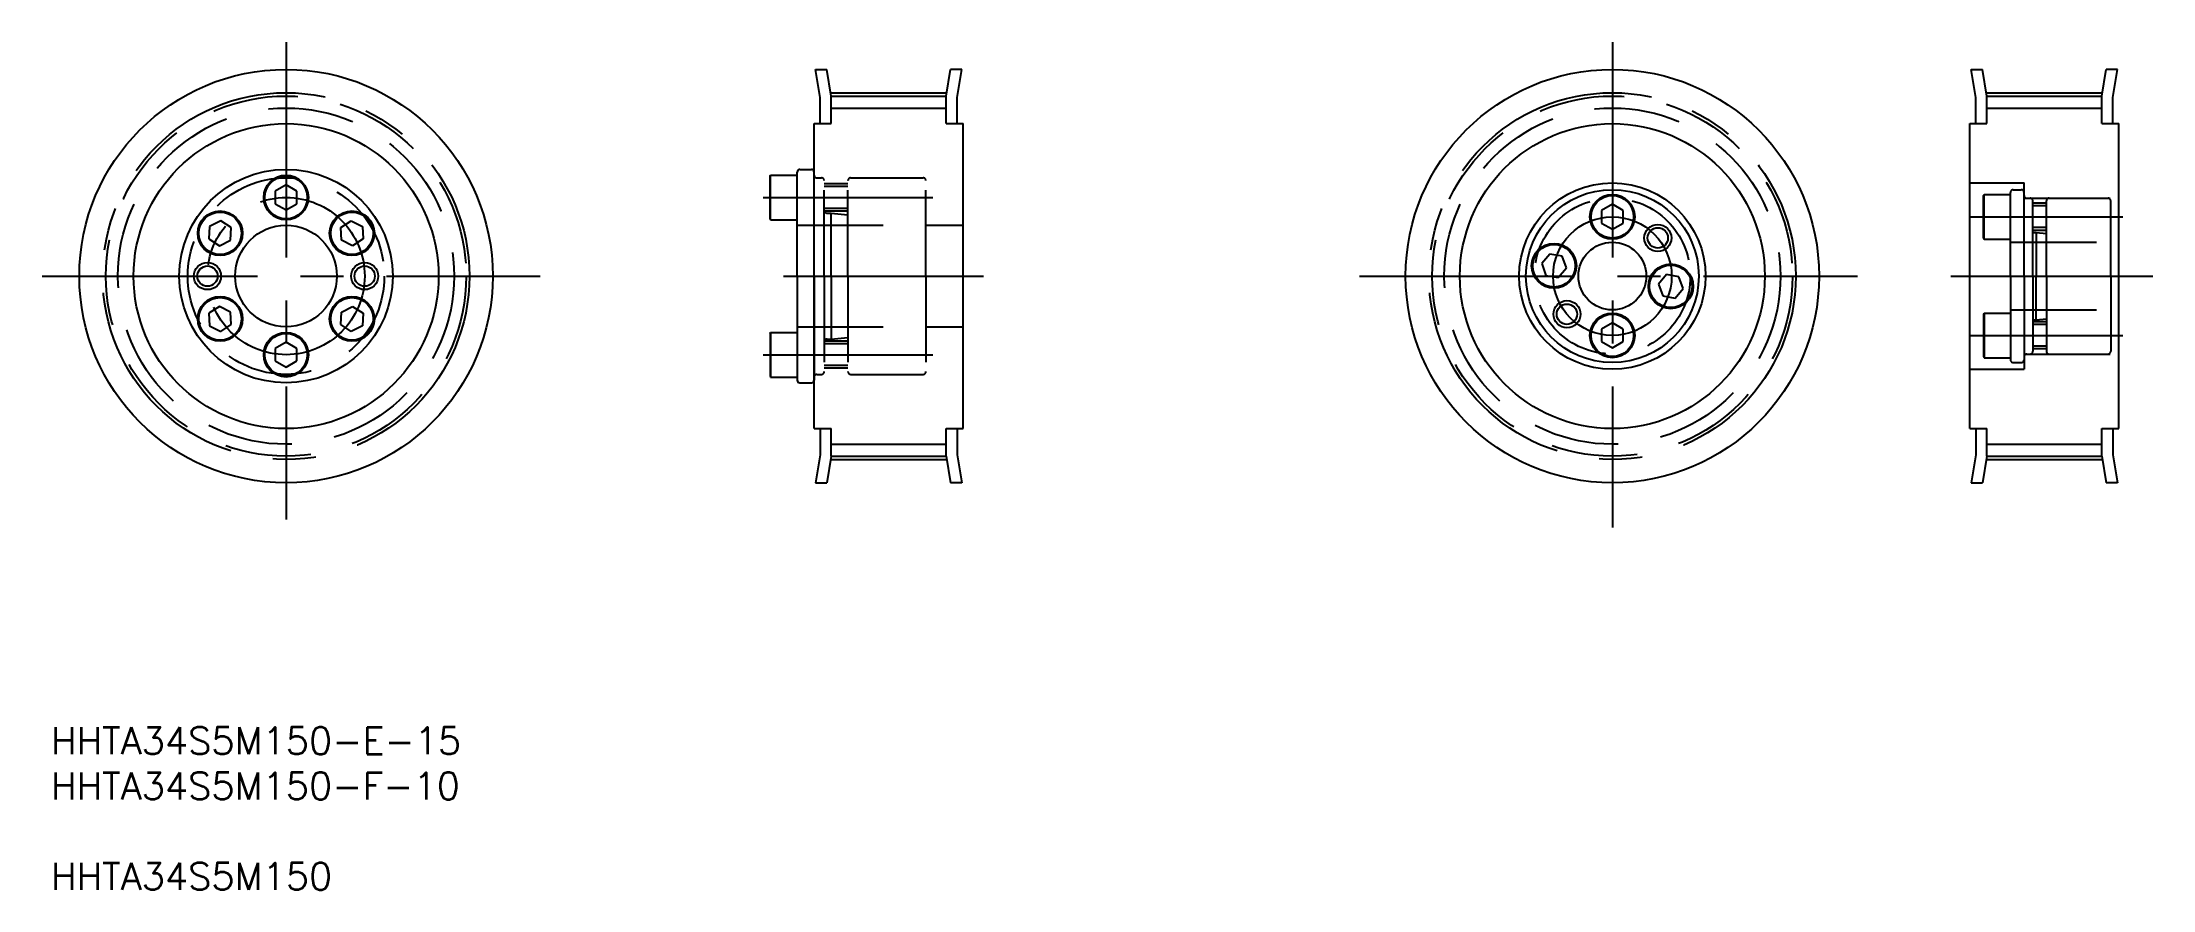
# Model space of a CAD drawing. Extents: x 14 to 325, y 12 to 137.
import ezdxf

# ---------------------------------------------------------------- set-up
doc = ezdxf.new("R2010")
doc.units = 0
doc.header["$PDMODE"] = 1
doc.linetypes.add('CENTER', pattern=[50.8, 31.75, -6.35, 6.35, -6.35])
doc.linetypes.add('DASHED', pattern=[19.05, 12.7, -6.35])
doc.layers.get('0').update_dxf_attribs({"linetype": 'CONTINUOUS'})
doc.layers.add('CENTER', color=1, linetype='CENTER')
doc.styles.add('MISUMI', font='txt.shx')

# ---------------------------------------------------------------- blocks, each defined once
blk = doc.blocks.new('*U5')
at = {"color": 7, "linetype": 'CONTINUOUS', "style": 'MISUMI'}
for s, p in [('HHTA34S5M150-E-15', (15.05, 31.56)), ('HHTA34S5M150-F-10', (15.05, 24.9)), ('HHTA34S5M150', (15.05, 11.56))]:
    blk.add_text(s, height=4, dxfattribs=at).set_placement(p)

msp = doc.modelspace()

# ---------------------------------------------------------------- linework, layer by layer
at = {"color": 7, "linetype": 'CONTINUOUS'}
for p, q in [((128.54, 128.51), (127.86, 132.64)), ((127.86, 132.64), (129.51, 132.64)), ((130.14, 128.72), (129.51, 132.64)), ((147.14, 128.72), (147.76, 132.64)), ((149.42, 132.64), (147.76, 132.64)), ((148.74, 128.51), (149.42, 132.64)), ((299.07, 128.51), (298.39, 132.64)), ((298.39, 132.64), (300.05, 132.64)), ((300.67, 128.72), (300.05, 132.64)), ((317.67, 128.72), (318.3, 132.64)), ((319.95, 132.64), (318.3, 132.64)), ((319.27, 128.51), (319.95, 132.64)), ((128.54, 124.64), (128.54, 128.51)), ((130.14, 124.64), (130.14, 128.72)), ((130.14, 128.72), (147.14, 128.72)), ((147.14, 124.64), (147.14, 128.72)), ((148.74, 124.64), (148.74, 128.51)), ((299.07, 124.64), (299.07, 128.51)), ((300.67, 124.64), (300.67, 128.72)), ((300.67, 128.72), (317.67, 128.72)), ((317.67, 124.64), (317.67, 128.72)), ((319.27, 124.64), (319.27, 128.51)), ((127.64, 79.64), (127.64, 124.64)), ((127.64, 124.64), (130.14, 124.64)), ((147.14, 124.64), (149.64, 124.64)), ((149.64, 79.64), (149.64, 124.64)), ((298.17, 79.64), (298.17, 124.64)), ((298.17, 124.64), (300.67, 124.64)), ((317.67, 124.64), (320.17, 124.64)), ((320.17, 79.64), (320.17, 124.64)), ((49.73, 115.59), (48.13, 114.67)), ((51.33, 114.67), (49.73, 115.59)), ((121.14, 116.88), (121.23, 117.04)), ((121.14, 110.61), (121.14, 116.88)), ((121.23, 110.44), (121.23, 117.04)), ((121.23, 117.04), (125.14, 117.04)), ((125.14, 102.14), (125.14, 117.49)), ((125.14, 110.44), (125.14, 117.04)), ((125.14, 111.74), (125.14, 115.74)), ((125.54, 117.89), (127.24, 117.89)), ((127.64, 102.14), (127.64, 117.49)), ((48.13, 114.67), (48.13, 112.82)), ((48.13, 112.82), (49.73, 111.9)), ((49.73, 111.9), (51.33, 112.82)), ((50.53, 115.13), (50.53, 115.13)), ((50.93, 114.9), (50.93, 114.9)), ((51.33, 112.82), (51.33, 114.67)), ((245.43, 112.74), (243.83, 111.82)), ((247.03, 111.82), (245.43, 112.74)), ((38.45, 109.47), (38.35, 107.62)), ((40.1, 110.31), (38.45, 109.47)), ((41.65, 109.3), (40.1, 110.31)), ((41.55, 107.46), (41.65, 109.3)), ((57.81, 109.3), (59.36, 110.31)), ((57.91, 107.46), (57.81, 109.3)), ((59.36, 110.31), (61.01, 109.47)), ((61.01, 109.47), (61.1, 107.62)), ((121.14, 110.61), (121.23, 110.44)), ((121.23, 110.44), (125.14, 110.44)), ((243.83, 111.82), (243.83, 109.97)), ((243.83, 109.97), (245.43, 109.05)), ((245.43, 109.05), (247.03, 109.97)), ((247.03, 109.97), (247.03, 111.82)), ((38.35, 107.62), (39.9, 106.62)), ((39.9, 106.62), (41.55, 107.46)), ((59.55, 106.62), (57.91, 107.46)), ((61.1, 107.62), (59.55, 106.62)), ((236.18, 105.4), (235, 103.98)), ((235, 103.98), (235.63, 102.25)), ((238, 105.08), (236.18, 105.4)), ((237.45, 101.93), (238.64, 103.34)), ((238.64, 103.34), (238, 105.08)), ((125.14, 102.14), (125.14, 86.79)), ((127.64, 102.14), (127.64, 86.79)), ((235.63, 102.25), (237.45, 101.93)), ((253.42, 102.36), (252.23, 100.95)), ((252.23, 100.95), (252.86, 99.21)), ((255.24, 102.04), (253.42, 102.36)), ((254.68, 98.89), (255.87, 100.3)), ((255.87, 100.3), (255.24, 102.04)), ((39.9, 97.67), (38.35, 96.67)), ((38.35, 96.67), (38.45, 94.82)), ((41.55, 96.83), (39.9, 97.67)), ((41.65, 94.99), (41.55, 96.83)), ((57.81, 94.99), (57.91, 96.83)), ((57.91, 96.83), (59.55, 97.67)), ((59.55, 97.67), (61.1, 96.67)), ((61.1, 96.67), (61.01, 94.82)), ((252.86, 99.21), (254.68, 98.89)), ((38.45, 94.82), (40.1, 93.98)), ((40.1, 93.98), (41.65, 94.99)), ((59.36, 93.98), (57.81, 94.99)), ((61.01, 94.82), (59.36, 93.98)), ((121.14, 93.68), (121.23, 93.84)), ((121.14, 93.68), (121.14, 87.41)), ((121.23, 93.84), (125.14, 93.84)), ((121.23, 93.84), (121.23, 87.24)), ((125.14, 93.84), (125.14, 87.24)), ((245.43, 95.24), (243.83, 94.32)), ((243.83, 94.32), (243.83, 92.47)), ((247.03, 94.32), (245.43, 95.24)), ((247.03, 92.47), (247.03, 94.32)), ((49.73, 92.39), (48.13, 91.47)), ((48.13, 91.47), (48.13, 89.62)), ((51.33, 91.47), (49.73, 92.39)), ((51.33, 89.62), (51.33, 91.47)), ((125.14, 92.54), (125.14, 88.54)), ((243.83, 92.47), (245.43, 91.55)), ((245.43, 91.55), (247.03, 92.47)), ((48.13, 89.62), (49.73, 88.7)), ((49.73, 88.7), (51.33, 89.62)), ((121.14, 87.41), (121.23, 87.24)), ((121.23, 87.24), (125.14, 87.24)), ((125.54, 86.39), (127.24, 86.39)), ((127.64, 79.64), (130.14, 79.64)), ((128.54, 79.64), (128.54, 75.78)), ((130.14, 75.57), (130.14, 79.64)), ((147.14, 75.57), (147.14, 79.64)), ((147.14, 79.64), (149.64, 79.64)), ((148.74, 79.64), (148.74, 75.78)), ((298.17, 79.64), (300.67, 79.64)), ((299.07, 79.64), (299.07, 75.78)), ((300.67, 75.57), (300.67, 79.64)), ((317.67, 75.57), (317.67, 79.64)), ((317.67, 79.64), (320.17, 79.64)), ((319.27, 79.64), (319.27, 75.78)), ((128.54, 75.78), (127.86, 71.64)), ((130.14, 75.57), (129.51, 71.64)), ((130.14, 75.57), (147.14, 75.57)), ((147.14, 75.57), (147.76, 71.64)), ((148.74, 75.78), (149.42, 71.64)), ((299.07, 75.78), (298.39, 71.64)), ((300.67, 75.57), (300.05, 71.64)), ((300.67, 75.57), (317.67, 75.57)), ((317.67, 75.57), (318.3, 71.64)), ((319.27, 75.78), (319.95, 71.64)), ((127.86, 71.64), (129.51, 71.64)), ((149.42, 71.64), (147.76, 71.64)), ((298.39, 71.64), (300.05, 71.64)), ((319.95, 71.64), (318.3, 71.64))]:
    msp.add_line(p, q, dxfattribs=at)
at = {"color": 3, "linetype": 'CONTINUOUS'}
for p, q in [((130.14, 126.95), (147.14, 126.95)), ((300.67, 126.95), (317.67, 126.95)), ((130.14, 77.34), (147.14, 77.34)), ((300.67, 77.34), (317.67, 77.34))]:
    msp.add_line(p, q, dxfattribs=at)
at = {"color": 3, "linetype": 'DASHED'}
for p, q in [((128.05, 116.64), (128.74, 116.64)), ((129.14, 102.14), (129.14, 116.24)), ((132.64, 115.74), (129.14, 115.74)), ((132.64, 115.34), (129.14, 115.34)), ((132.64, 102.14), (132.64, 116.24)), ((133.04, 116.64), (143.74, 116.64)), ((144.14, 102.14), (144.14, 116.24)), ((298.17, 115.89), (306.17, 115.89)), ((306.17, 113.64), (306.17, 115.89)), ((132.64, 112.14), (129.14, 112.14)), ((300.17, 114.03), (300.27, 114.19)), ((300.17, 107.76), (300.17, 114.03)), ((300.27, 107.59), (300.27, 114.19)), ((300.27, 114.19), (304.17, 114.19)), ((304.17, 102.14), (304.17, 114.49)), ((304.17, 107.59), (304.17, 114.19)), ((304.17, 108.89), (304.17, 112.89)), ((304.57, 114.89), (305.77, 114.89)), ((306.17, 102.14), (306.17, 114.49)), ((306.17, 113.64), (320.17, 113.64)), ((306.58, 113.64), (307.07, 113.64)), ((307.47, 102.14), (307.47, 113.24)), ((309.47, 112.89), (307.47, 112.89)), ((309.47, 112.49), (307.47, 112.49)), ((309.47, 102.14), (309.47, 113.24)), ((309.87, 113.64), (318.57, 113.64)), ((318.97, 102.14), (318.97, 113.24)), ((125.14, 109.64), (149.64, 109.64)), ((132.64, 111.74), (129.15, 111.74)), ((129.55, 111.44), (130.14, 111.44)), ((130.14, 111.44), (132.64, 111.19)), ((130.14, 102.14), (130.14, 111.44)), ((309.47, 109.29), (307.47, 109.29)), ((300.17, 107.76), (300.27, 107.59)), ((300.27, 107.59), (304.17, 107.59)), ((304.17, 108.32), (304.17, 108.32)), ((304.17, 107.14), (318.97, 107.14)), ((309.47, 108.89), (307.47, 108.89)), ((307.47, 108.59), (307.97, 108.59)), ((307.97, 108.59), (307.97, 102.14)), ((307.97, 108.59), (309.47, 108.44)), ((304.17, 105.23), (304.17, 105.23)), ((129.14, 102.14), (129.14, 88.04)), ((130.14, 102.14), (130.14, 92.84)), ((132.64, 102.14), (132.64, 88.04)), ((144.14, 102.14), (144.14, 88.04)), ((304.17, 102.14), (304.17, 89.79)), ((306.17, 102.14), (306.17, 89.79)), ((307.47, 102.14), (307.47, 91.04)), ((307.97, 95.69), (307.97, 102.14)), ((309.47, 102.14), (309.47, 91.04)), ((318.97, 102.14), (318.97, 91.04)), ((300.17, 96.53), (300.27, 96.69)), ((300.27, 96.69), (304.17, 96.69)), ((300.27, 96.69), (300.27, 90.09)), ((304.17, 97.14), (318.97, 97.14)), ((304.17, 96.69), (304.17, 90.09)), ((125.14, 94.64), (149.64, 94.64)), ((300.17, 96.53), (300.17, 90.26)), ((304.17, 95.39), (304.17, 91.39)), ((307.47, 95.69), (307.97, 95.69)), ((309.47, 95.39), (307.47, 95.39)), ((309.47, 94.99), (307.47, 94.99)), ((307.97, 95.69), (309.47, 95.84)), ((132.64, 92.14), (129.14, 92.14)), ((132.64, 92.54), (129.15, 92.54)), ((129.55, 92.84), (130.14, 92.84)), ((130.14, 92.84), (132.64, 93.09)), ((306.17, 90.64), (306.17, 88.39)), ((306.17, 90.64), (320.17, 90.64)), ((306.58, 90.64), (307.07, 90.64)), ((309.47, 91.79), (307.47, 91.79)), ((309.47, 91.39), (307.47, 91.39)), ((309.87, 90.64), (318.57, 90.64)), ((128.05, 87.64), (128.74, 87.64)), ((132.64, 88.94), (129.14, 88.94)), ((132.64, 88.54), (129.14, 88.54)), ((133.04, 87.64), (143.74, 87.64)), ((298.17, 88.39), (306.17, 88.39)), ((300.17, 90.26), (300.27, 90.09)), ((300.27, 90.09), (304.17, 90.09)), ((304.57, 89.39), (305.77, 89.39))]:
    msp.add_line(p, q, dxfattribs=at)
at = {"color": 7, "linetype": 'CONTINUOUS'}
for centre, radius in [((49.73, 102.14), 30.5), ((245.43, 102.14), 30.5), ((49.73, 102.14), 22.5), ((245.43, 102.14), 22.5), ((49.73, 102.14), 15.75), ((49.73, 113.74), 3.3), ((49.73, 113.74), 3.14), ((245.43, 102.14), 13.75), ((245.43, 102.14), 12.75), ((245.43, 110.89), 3.3), ((245.43, 110.89), 3.14), ((40, 108.46), 3.3), ((40, 108.46), 3.14), ((49.73, 102.14), 7.5), ((59.46, 108.46), 3.3), ((59.46, 108.46), 3.14), ((245.43, 102.14), 8.75), ((252.14, 107.77), 2), ((252.14, 107.77), 1.5), ((236.82, 103.66), 3.3), ((236.82, 103.66), 3.14), ((245.43, 102.14), 5), ((38.13, 102.14), 1.5), ((61.33, 102.14), 1.5), ((254.05, 100.63), 3.3), ((254.05, 100.63), 3.14), ((40, 95.83), 3.3), ((40, 95.83), 3.14), ((59.46, 95.83), 3.3), ((59.46, 95.83), 3.14), ((238.73, 96.52), 2), ((238.73, 96.52), 1.5), ((245.43, 93.39), 3.3), ((49.73, 90.54), 3.3), ((49.73, 90.54), 3.14), ((245.43, 93.39), 3.14)]:
    msp.add_circle(centre, radius, dxfattribs=at)
at = {"color": 3, "linetype": 'DASHED'}
for centre, radius in [((49.73, 102.14), 26.58), ((245.43, 102.14), 26.58), ((49.73, 102.14), 24.81), ((245.43, 102.14), 24.81), ((49.73, 102.14), 14.5), ((245.43, 102.14), 11.5)]:
    msp.add_circle(centre, radius, dxfattribs=at)
at = {"color": 3}
for centre in [(38.13, 102.14), (61.33, 102.14)]:
    msp.add_circle(centre, 2, dxfattribs=at)
at = {"color": 7, "linetype": 'CONTINUOUS'}
for centre, start, end in [((125.54, 117.49), 90, 180), ((127.24, 117.49), 0, 90), ((125.54, 86.79), 180, 270), ((127.24, 86.79), 270, 0)]:
    msp.add_arc(centre, 0.4, start, end, dxfattribs=at)
at = {"color": 3, "linetype": 'DASHED'}
for centre, radius, start, end in [((128.05, 117.05), 0.41, 180, 270), ((128.74, 116.24), 0.4, 0, 90), ((133.04, 116.24), 0.4, 90, 180), ((143.74, 116.24), 0.4, 0, 90), ((304.57, 114.49), 0.4, 90, 180), ((305.77, 114.49), 0.4, 0, 90), ((306.58, 114.05), 0.41, 180, 270), ((307.07, 113.24), 0.4, 0, 90), ((309.87, 113.24), 0.4, 90, 180), ((318.57, 113.24), 0.4, 0, 90), ((129.55, 111.85), 0.41, 180, 270), ((129.55, 92.43), 0.41, 90, 180), ((306.58, 90.23), 0.41, 90, 180), ((307.07, 91.04), 0.4, 270, 0), ((309.87, 91.04), 0.4, 180, 270), ((318.57, 91.04), 0.4, 270, 0), ((128.05, 87.23), 0.41, 90, 180), ((128.74, 88.04), 0.4, 270, 0), ((133.04, 88.04), 0.4, 180, 270), ((143.74, 88.04), 0.4, 270, 0), ((304.57, 89.79), 0.4, 180, 270), ((305.77, 89.79), 0.4, 270, 0)]:
    msp.add_arc(centre, radius, start, end, dxfattribs=at)
at = {"color": 7, "linetype": 'CONTINUOUS'}
for p in [(199.34, 126.85), (197.34, 124.35), (200.64, 121.65), (201.14, 121.65), (200.64, 113.05), (201.14, 113.05), (197.34, 110.35), (197.34, 106.6), (199.34, 107.85)]:
    msp.add_point(p, dxfattribs=at)
at = {"layer": 'CENTER', "color": 1, "linetype": 'CENTER'}
for p, q in [((49.73, 136.66), (49.73, 66.2)), ((245.43, 136.66), (245.43, 65.05)), ((130.14, 129.2), (147.14, 129.2)), ((300.67, 129.2), (317.67, 129.2)), ((120.14, 113.74), (145.14, 113.74)), ((298.17, 110.89), (320.77, 110.89)), ((13.75, 102.14), (87.24, 102.14)), ((123.15, 102.14), (152.64, 102.14)), ((208.1, 102.14), (281.61, 102.14)), ((295.39, 102.14), (325.17, 102.14)), ((120.14, 90.54), (145.14, 90.54)), ((298.17, 93.39), (320.77, 93.39)), ((130.14, 75.09), (147.14, 75.09)), ((300.67, 75.09), (317.67, 75.09))]:
    msp.add_line(p, q, dxfattribs=at)
for centre, radius in [((49.73, 102.14), 27.06), ((245.43, 102.14), 27.06), ((49.73, 102.14), 11.6)]:
    msp.add_circle(centre, radius, dxfattribs=at)

# ---------------------------------------------------------------- block references
at = {"color": 7, "linetype": 'CONTINUOUS'}
msp.add_blockref('*U5', (0, 0), dxfattribs=at)

doc.saveas('drawing.dxf')
